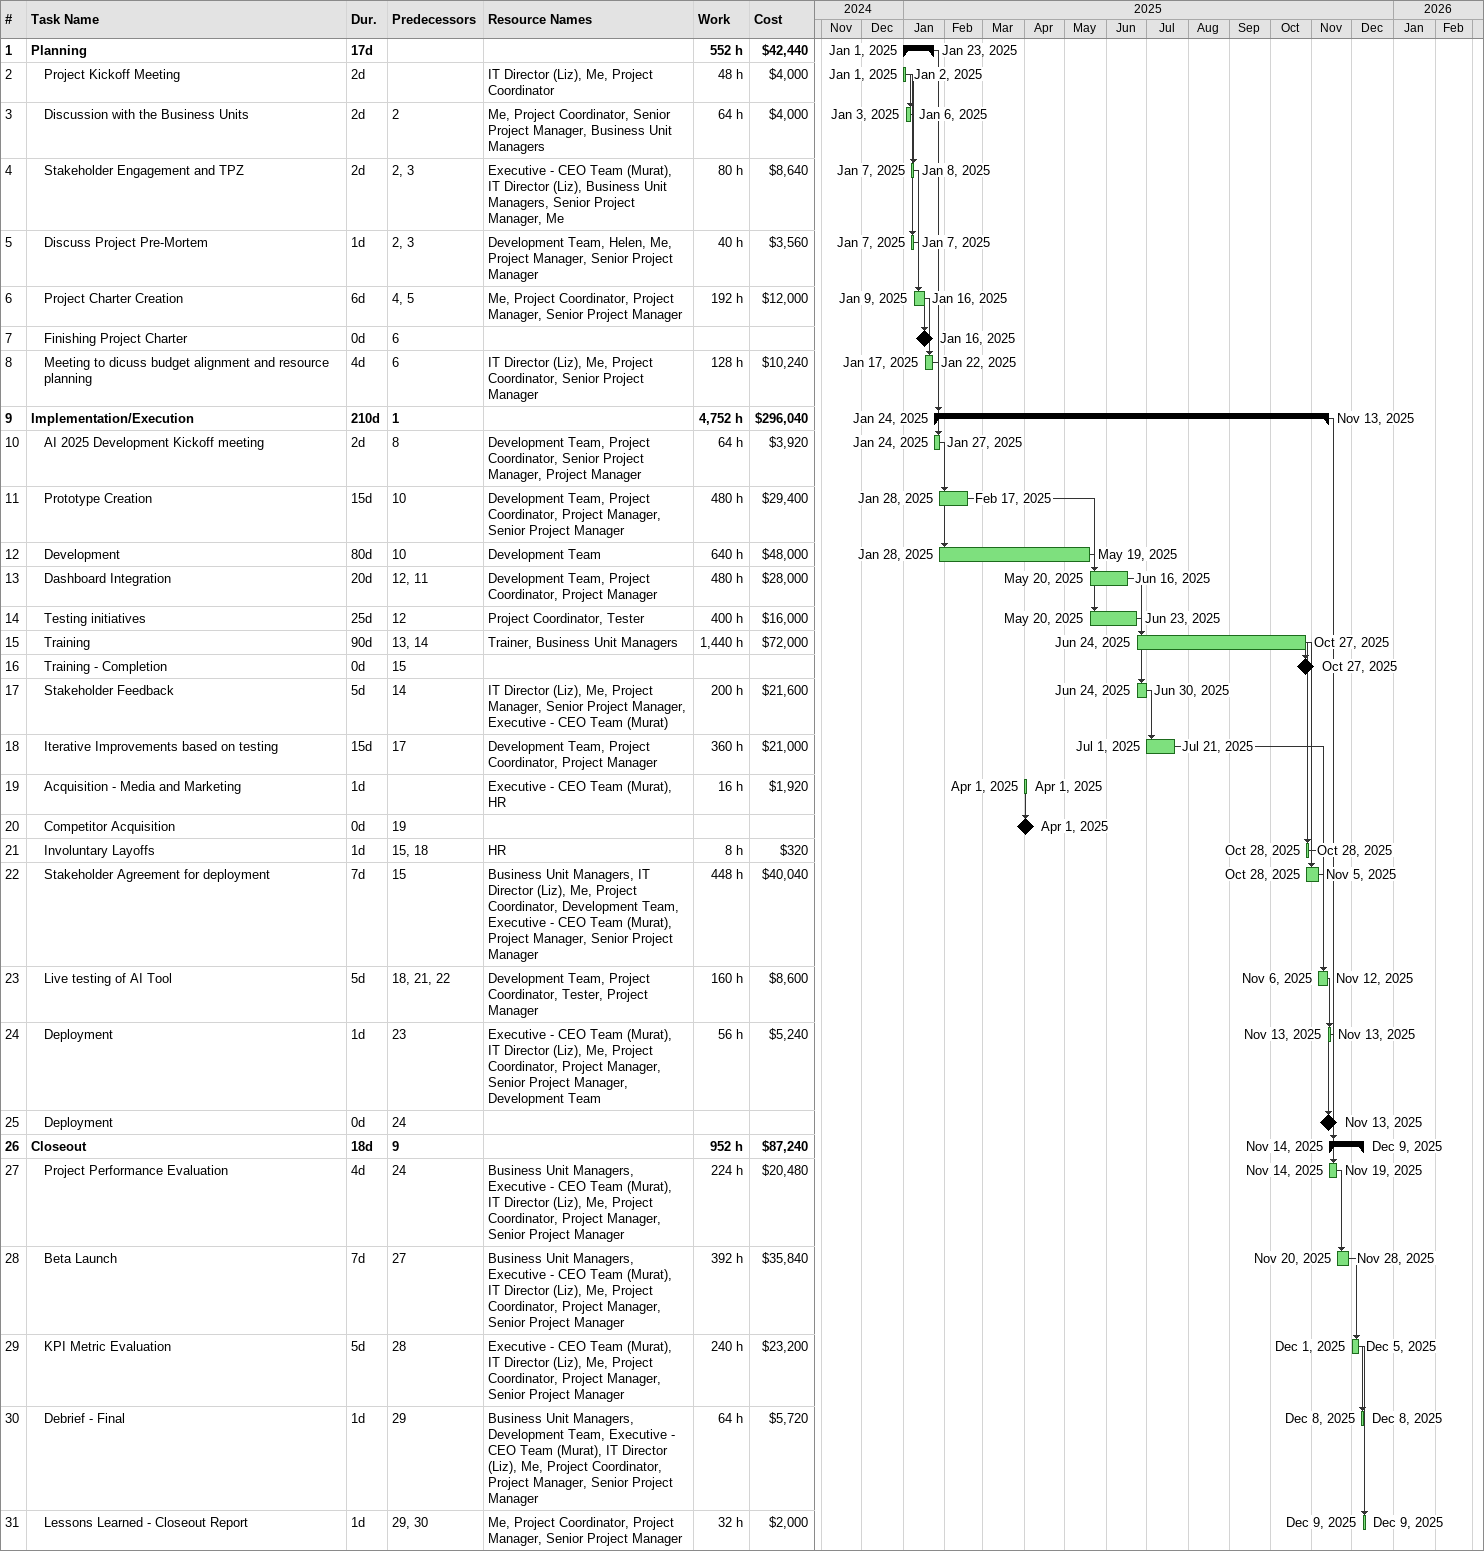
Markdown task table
| ID | Level | Task | Duration | Start | Finish | Predecessors | Resources | Work (h) | Cost ($) |
|---|---|---|---|---|---|---|---|---|---|
| 1 | 1 | **Planning** | 17d | 2025-01-01 | 2025-01-23 |  |  | 552 | 42440 |
| 2 | 2 | Project Kickoff Meeting | 2d | 2025-01-01 | 2025-01-02 |  | IT Director (Liz), Me, Project Coordinator | 48 | 4000 |
| 3 | 2 | Discussion with the Business Units | 2d | 2025-01-03 | 2025-01-06 | 2 | Me, Project Coordinator, Senior Project Manager, Business Unit Managers | 64 | 4000 |
| 4 | 2 | Stakeholder Engagement and TPZ | 2d | 2025-01-07 | 2025-01-08 | 2, 3 | Executive - CEO Team (Murat), IT Director (Liz), Business Unit Managers, Senior Project Manager, Me | 80 | 8640 |
| 5 | 2 | Discuss Project Pre-Mortem | 1d | 2025-01-07 | 2025-01-07 | 2, 3 | Development Team, Helen, Me, Project Manager, Senior Project Manager | 40 | 3560 |
| 6 | 2 | Project Charter Creation | 6d | 2025-01-09 | 2025-01-16 | 4, 5 | Me, Project Coordinator, Project Manager, Senior Project Manager | 192 | 12000 |
| 7 | 2 | Finishing Project Charter | 0d | 2025-01-16 | 2025-01-16 | 6 |  |  |  |
| 8 | 2 | Meeting to dicuss budget alignment and resource planning | 4d | 2025-01-17 | 2025-01-22 | 6 | IT Director (Liz), Me, Project Coordinator, Senior Project Manager | 128 | 10240 |
| 9 | 1 | **Implementation/Execution** | 210d | 2025-01-24 | 2025-11-13 | 1 |  | 4752 | 296040 |
| 10 | 2 | AI 2025 Development Kickoff meeting | 2d | 2025-01-24 | 2025-01-27 | 8 | Development Team, Project Coordinator, Senior Project Manager, Project Manager | 64 | 3920 |
| 11 | 2 | Prototype Creation | 15d | 2025-01-28 | 2025-02-17 | 10 | Development Team, Project Coordinator, Project Manager, Senior Project Manager | 480 | 29400 |
| 12 | 2 | Development | 80d | 2025-01-28 | 2025-05-19 | 10 | Development Team | 640 | 48000 |
| 13 | 2 | Dashboard Integration | 20d | 2025-05-20 | 2025-06-16 | 12, 11 | Development Team, Project Coordinator, Project Manager | 480 | 28000 |
| 14 | 2 | Testing initiatives | 25d | 2025-05-20 | 2025-06-23 | 12 | Project Coordinator, Tester | 400 | 16000 |
| 15 | 2 | Training | 90d | 2025-06-24 | 2025-10-27 | 13, 14 | Trainer, Business Unit Managers | 1440 | 72000 |
| 16 | 2 | Training - Completion | 0d | 2025-10-27 | 2025-10-27 | 15 |  |  |  |
| 17 | 2 | Stakeholder Feedback | 5d | 2025-06-24 | 2025-06-30 | 14 | IT Director (Liz), Me, Project Manager, Senior Project Manager, Executive - CEO Team (Murat) | 200 | 21600 |
| 18 | 2 | Iterative Improvements based on testing | 15d | 2025-07-01 | 2025-07-21 | 17 | Development Team, Project Coordinator, Project Manager | 360 | 21000 |
| 19 | 2 | Acquisition - Media and Marketing | 1d | 2025-04-01 | 2025-04-01 |  | Executive - CEO Team (Murat), HR | 16 | 1920 |
| 20 | 2 | Competitor Acquisition | 0d | 2025-04-01 | 2025-04-01 | 19 |  |  |  |
| 21 | 2 | Involuntary Layoffs | 1d | 2025-10-28 | 2025-10-28 | 15, 18 | HR | 8 | 320 |
| 22 | 2 | Stakeholder Agreement for deployment | 7d | 2025-10-28 | 2025-11-05 | 15 | Business Unit Managers, IT Director (Liz), Me, Project Coordinator, Development Team, Executive - CEO Team (Murat), Project Manager, Senior Project Manager | 448 | 40040 |
| 23 | 2 | Live testing of AI Tool | 5d | 2025-11-06 | 2025-11-12 | 18, 21, 22 | Development Team, Project Coordinator, Tester, Project Manager | 160 | 8600 |
| 24 | 2 | Deployment | 1d | 2025-11-13 | 2025-11-13 | 23 | Executive - CEO Team (Murat), IT Director (Liz), Me, Project Coordinator, Project Manager, Senior Project Manager, Development Team | 56 | 5240 |
| 25 | 2 | Deployment | 0d | 2025-11-13 | 2025-11-13 | 24 |  |  |  |
| 26 | 1 | **Closeout** | 18d | 2025-11-14 | 2025-12-09 | 9 |  | 952 | 87240 |
| 27 | 2 | Project Performance Evaluation | 4d | 2025-11-14 | 2025-11-19 | 24 | Business Unit Managers, Executive - CEO Team (Murat), IT Director (Liz), Me, Project Coordinator, Project Manager, Senior Project Manager | 224 | 20480 |
| 28 | 2 | Beta Launch | 7d | 2025-11-20 | 2025-11-28 | 27 | Business Unit Managers, Executive - CEO Team (Murat), IT Director (Liz), Me, Project Coordinator, Project Manager, Senior Project Manager | 392 | 35840 |
| 29 | 2 | KPI Metric Evaluation | 5d | 2025-12-01 | 2025-12-05 | 28 | Executive - CEO Team (Murat), IT Director (Liz), Me, Project Coordinator, Project Manager, Senior Project Manager | 240 | 23200 |
| 30 | 2 | Debrief - Final | 1d | 2025-12-08 | 2025-12-08 | 29 | Business Unit Managers, Development Team, Executive - CEO Team (Murat), IT Director (Liz), Me, Project Coordinator, Project Manager, Senior Project Manager | 64 | 5720 |
| 31 | 2 | Lessons Learned - Closeout Report | 1d | 2025-12-09 | 2025-12-09 | 29, 30 | Me, Project Coordinator, Project Manager, Senior Project Manager | 32 | 2000 |
